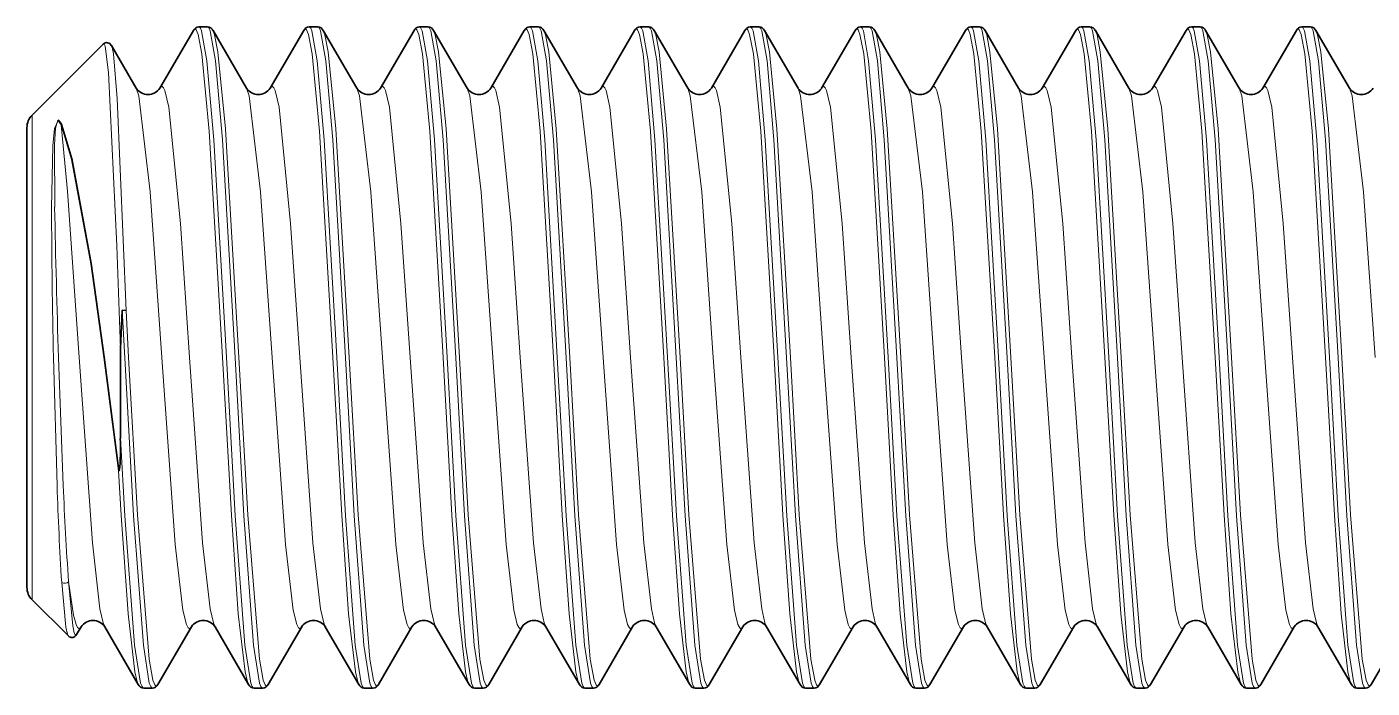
# Model space of a CAD drawing. Extents: x 155 to 1176, y 87 to 946.
# Drawn here: x 567.63 to 573.73, y 214.06 to 217.06 of the extents above; entities that cross this region are included whole.
import ezdxf

# ---------------------------------------------------------------- set-up
doc = ezdxf.new("R2010")
doc.units = 0

msp = doc.modelspace()

# ---------------------------------------------------------------- linework, layer by layer
at = {"color": 7, "lineweight": 35, "ltscale": 0.007572}
for p, q in [((568.3873, 217.0481), (568.2352, 216.7861)), ((568.476, 217.0481), (568.628, 216.7861)), ((568.8873, 217.0481), (568.7352, 216.7861)), ((568.976, 217.0481), (569.128, 216.7861)), ((569.3873, 217.0481), (569.2352, 216.7861)), ((569.476, 217.0481), (569.628, 216.7861)), ((569.8873, 217.0481), (569.7352, 216.7861)), ((569.976, 217.0481), (570.128, 216.7861)), ((570.3873, 217.0481), (570.2352, 216.7861)), ((570.476, 217.0481), (570.628, 216.7861)), ((570.8873, 217.0481), (570.7352, 216.7861)), ((570.976, 217.0481), (571.128, 216.7861)), ((571.3873, 217.0481), (571.2352, 216.7861)), ((571.476, 217.0481), (571.628, 216.7861)), ((571.8873, 217.0481), (571.7352, 216.7861)), ((571.976, 217.0481), (572.128, 216.7861)), ((572.3873, 217.0481), (572.2352, 216.7861)), ((572.476, 217.0481), (572.628, 216.7861)), ((572.8873, 217.0481), (572.7352, 216.7861)), ((572.976, 217.0481), (573.128, 216.7861)), ((573.3873, 217.0481), (573.2352, 216.7861)), ((573.476, 217.0481), (573.628, 216.7861)), ((568.1373, 214.0808), (567.9852, 214.3427)), ((568.226, 214.0808), (568.378, 214.3427)), ((568.6373, 214.0808), (568.4852, 214.3427)), ((568.726, 214.0808), (568.878, 214.3427)), ((569.1373, 214.0808), (568.9852, 214.3427)), ((569.226, 214.0808), (569.378, 214.3427)), ((569.6373, 214.0808), (569.4852, 214.3427)), ((569.726, 214.0808), (569.878, 214.3427)), ((570.1373, 214.0808), (569.9852, 214.3427)), ((570.226, 214.0808), (570.378, 214.3427)), ((570.6373, 214.0808), (570.4852, 214.3427)), ((570.726, 214.0808), (570.878, 214.3427)), ((571.1373, 214.0808), (570.9852, 214.3427)), ((571.226, 214.0808), (571.378, 214.3427)), ((571.6373, 214.0808), (571.4852, 214.3427)), ((571.726, 214.0808), (571.878, 214.3427)), ((572.1373, 214.0808), (571.9852, 214.3427)), ((572.226, 214.0808), (572.378, 214.3427)), ((572.6373, 214.0808), (572.4852, 214.3427)), ((572.726, 214.0808), (572.878, 214.3427)), ((573.1373, 214.0808), (572.9852, 214.3427)), ((573.226, 214.0808), (573.378, 214.3427)), ((573.6373, 214.0808), (573.4852, 214.3427)), ((573.726, 214.0808), (573.878, 214.3427))]:
    msp.add_line(p, q, dxfattribs=at)
at = {"color": 7, "lineweight": 35, "ltscale": 0.000984192}
for p, q in [((568.4119, 217.0644), (568.4513, 217.0644)), ((568.9119, 217.0644), (568.9513, 217.0644)), ((569.4119, 217.0644), (569.4513, 217.0644)), ((569.9119, 217.0644), (569.9513, 217.0644)), ((570.4119, 217.0644), (570.4513, 217.0644)), ((570.9119, 217.0644), (570.9513, 217.0644)), ((571.4119, 217.0644), (571.4513, 217.0644)), ((571.9119, 217.0644), (571.9513, 217.0644)), ((572.4119, 217.0644), (572.4513, 217.0644)), ((572.9119, 217.0644), (572.9513, 217.0644)), ((573.4119, 217.0644), (573.4513, 217.0644)), ((568.1619, 214.0644), (568.2013, 214.0644)), ((568.6619, 214.0644), (568.7013, 214.0644)), ((569.1619, 214.0644), (569.2013, 214.0644)), ((569.6619, 214.0644), (569.7013, 214.0644)), ((570.1619, 214.0644), (570.2013, 214.0644)), ((570.6619, 214.0644), (570.7013, 214.0644)), ((571.1619, 214.0644), (571.2013, 214.0644)), ((571.6619, 214.0644), (571.7013, 214.0644)), ((572.1619, 214.0644), (572.2013, 214.0644)), ((572.6619, 214.0644), (572.7013, 214.0644)), ((573.1619, 214.0644), (573.2013, 214.0644)), ((573.6619, 214.0644), (573.7013, 214.0644))]:
    msp.add_line(p, q, dxfattribs=at)
at = {"color": 7, "lineweight": 35, "ltscale": 0.011419}
msp.add_line((567.6558, 216.6636), (567.9788, 216.9865), dxfattribs=at)
at = {"color": 7, "lineweight": 35, "ltscale": 0.005623}
msp.add_line((568.0151, 216.9807), (568.128, 216.7861), dxfattribs=at)
at = {"color": 7, "lineweight": 13, "ltscale": 0.040654}
msp.add_line((567.6558, 215.0375), (567.6558, 216.6636), dxfattribs=at)
at = {"color": 7, "lineweight": 13, "ltscale": 0.000130621}
msp.add_line((567.787, 216.6197), (567.7902, 216.6238), dxfattribs=at)
at = {"color": 7, "lineweight": 35, "ltscale": 0.038561}
msp.add_line((567.6323, 215.0646), (567.6323, 216.607), dxfattribs=at)
at = {"color": 7, "lineweight": 35, "ltscale": 0.000433839}
msp.add_line((568.0649, 215.7788), (568.0822, 215.778), dxfattribs=at)
at = {"color": 7, "lineweight": 13, "ltscale": 0.00539}
msp.add_line((568.0649, 215.7788), (568.0764, 215.5635), dxfattribs=at)
at = {"color": 7, "lineweight": 13, "ltscale": 0.005346}
msp.add_line((568.0822, 215.778), (568.0936, 215.5644), dxfattribs=at)
at = {"color": 7, "lineweight": 35, "ltscale": 0.010194}
msp.add_line((568.0566, 215.1973), (568.0566, 215.605), dxfattribs=at)
at = {"color": 7, "lineweight": 13, "ltscale": 0.014523}
msp.add_line((567.7691, 214.9832), (567.7529, 215.5639), dxfattribs=at)
at = {"color": 7, "lineweight": 13, "ltscale": 0.014527}
msp.add_line((567.7969, 214.9837), (567.7756, 215.5644), dxfattribs=at)
at = {"color": 7, "lineweight": 13, "ltscale": 0.01295}
msp.add_line((567.9813, 215.5644), (568.0476, 215.0507), dxfattribs=at)
at = {"color": 7, "lineweight": 13, "ltscale": 0.012997}
msp.add_line((567.9845, 215.5654), (568.0508, 215.0498), dxfattribs=at)
at = {"color": 7, "lineweight": 13, "ltscale": 0.017982}
for p, q in [((568.1161, 214.8453), (568.0764, 215.5635)), ((568.6161, 214.8453), (568.5764, 215.5635)), ((569.1161, 214.8453), (569.0764, 215.5635)), ((569.6161, 214.8453), (569.5764, 215.5635)), ((570.1161, 214.8453), (570.0764, 215.5635)), ((570.6161, 214.8453), (570.5764, 215.5635)), ((571.1161, 214.8453), (571.0764, 215.5635)), ((571.6161, 214.8453), (571.5764, 215.5635)), ((572.1161, 214.8453), (572.0764, 215.5635)), ((572.6161, 214.8453), (572.5764, 215.5635)), ((573.1161, 214.8453), (573.0764, 215.5635)), ((573.6161, 214.8453), (573.5764, 215.5635))]:
    msp.add_line(p, q, dxfattribs=at)
at = {"color": 7, "lineweight": 13, "ltscale": 0.017866}
for p, q in [((568.1334, 214.8509), (568.0936, 215.5644)), ((568.6334, 214.8509), (568.5936, 215.5644)), ((569.1334, 214.8509), (569.0936, 215.5644)), ((569.6334, 214.8509), (569.5936, 215.5644)), ((570.1334, 214.8509), (570.0936, 215.5644)), ((570.6334, 214.8509), (570.5936, 215.5644)), ((571.1334, 214.8509), (571.0936, 215.5644)), ((571.6334, 214.8509), (571.5936, 215.5644)), ((572.1334, 214.8509), (572.0936, 215.5644)), ((572.6334, 214.8509), (572.5936, 215.5644)), ((573.1334, 214.8509), (573.0936, 215.5644)), ((573.6334, 214.8509), (573.5936, 215.5644))]:
    msp.add_line(p, q, dxfattribs=at)
at = {"color": 7, "lineweight": 13, "ltscale": 0.017907}
for p, q in [((568.5594, 214.8493), (568.5196, 215.5644)), ((569.0594, 214.8493), (569.0196, 215.5644)), ((569.5594, 214.8493), (569.5196, 215.5644)), ((570.0594, 214.8493), (570.0196, 215.5644)), ((570.5594, 214.8493), (570.5196, 215.5644)), ((571.0594, 214.8493), (571.0196, 215.5644)), ((571.5594, 214.8493), (571.5196, 215.5644)), ((572.0594, 214.8493), (572.0196, 215.5644)), ((572.5594, 214.8493), (572.5196, 215.5644)), ((573.0594, 214.8493), (573.0196, 215.5644)), ((573.5594, 214.8493), (573.5196, 215.5644))]:
    msp.add_line(p, q, dxfattribs=at)
at = {"color": 7, "lineweight": 13, "ltscale": 0.018029}
for p, q in [((568.5767, 214.8453), (568.5369, 215.5654)), ((569.0767, 214.8453), (569.0369, 215.5654)), ((569.5767, 214.8453), (569.5369, 215.5654)), ((570.0767, 214.8453), (570.0369, 215.5654)), ((570.5767, 214.8453), (570.5369, 215.5654)), ((571.0767, 214.8453), (571.0369, 215.5654)), ((571.5767, 214.8453), (571.5369, 215.5654)), ((572.0767, 214.8453), (572.0369, 215.5654)), ((572.5767, 214.8453), (572.5369, 215.5654)), ((573.0767, 214.8453), (573.0369, 215.5654)), ((573.5767, 214.8453), (573.5369, 215.5654))]:
    msp.add_line(p, q, dxfattribs=at)
at = {"color": 7, "lineweight": 13, "ltscale": 0.008814}
msp.add_line((568.0767, 214.8453), (568.0566, 215.1973), dxfattribs=at)
at = {"color": 7, "lineweight": 35, "ltscale": 0.013568}
msp.add_line((567.6323, 214.5218), (567.6323, 215.0646), dxfattribs=at)
at = {"color": 7, "lineweight": 13, "ltscale": 0.014305}
msp.add_line((567.6558, 214.4653), (567.6558, 215.0375), dxfattribs=at)
at = {"color": 7, "lineweight": 35, "ltscale": 8.26875e-05}
msp.add_line((568.0476, 215.0507), (568.0508, 215.0498), dxfattribs=at)
at = {"color": 7, "lineweight": 13, "ltscale": 0.005044}
msp.add_line((568.0594, 214.8493), (568.0476, 215.0507), dxfattribs=at)
at = {"color": 7, "lineweight": 35, "ltscale": 0.005815}
msp.add_line((567.6558, 214.4653), (567.8203, 214.3008), dxfattribs=at)
at = {"color": 7, "lineweight": 35, "ltscale": 0.001036}
msp.add_line((567.8572, 214.3069), (567.878, 214.3427), dxfattribs=at)
at = {"color": 7, "lineweight": 13}
for points in [[(568.5196, 215.5644), (568.4591, 216.5912), (568.4257, 216.9421), (568.4088, 217.0307), (568.4002, 217.0507), (568.3973, 217.0535), (568.3959, 217.0542), (568.3937, 217.0543), (568.3916, 217.0533), (568.3873, 217.0481)], [(568.5369, 215.5654), (568.4797, 216.5526), (568.4483, 216.9104), (568.4243, 217.0465), (568.4188, 217.0589), (568.4161, 217.0624), (568.4133, 217.0642), (568.4119, 217.0644)], [(568.5764, 215.5635), (568.5191, 216.5518), (568.4877, 216.9101), (568.4636, 217.0464), (568.4581, 217.0589), (568.4554, 217.0624), (568.4526, 217.0642), (568.4513, 217.0644)], [(568.5936, 215.5644), (568.5323, 216.6027), (568.4984, 216.9517), (568.4835, 217.0285), (568.476, 217.0481)], [(569.0196, 215.5644), (568.9591, 216.5912), (568.9257, 216.9421), (568.9088, 217.0307), (568.9002, 217.0507), (568.8973, 217.0535), (568.8959, 217.0542), (568.8937, 217.0543), (568.8916, 217.0533), (568.8873, 217.0481)], [(569.0369, 215.5654), (568.9797, 216.5526), (568.9483, 216.9104), (568.9243, 217.0465), (568.9188, 217.0589), (568.9161, 217.0624), (568.9133, 217.0642), (568.9119, 217.0644)], [(569.0764, 215.5635), (569.0191, 216.5518), (568.9877, 216.9101), (568.9636, 217.0464), (568.9581, 217.0589), (568.9554, 217.0624), (568.9526, 217.0642), (568.9513, 217.0644)], [(569.0936, 215.5644), (569.0323, 216.6027), (568.9984, 216.9517), (568.9835, 217.0285), (568.976, 217.0481)], [(569.5196, 215.5644), (569.4591, 216.5912), (569.4257, 216.9421), (569.4088, 217.0307), (569.4002, 217.0507), (569.3973, 217.0535), (569.3959, 217.0542), (569.3937, 217.0543), (569.3916, 217.0533), (569.3873, 217.0481)], [(569.5369, 215.5654), (569.4797, 216.5526), (569.4483, 216.9104), (569.4243, 217.0465), (569.4188, 217.0589), (569.4161, 217.0624), (569.4133, 217.0642), (569.4119, 217.0644)], [(569.5764, 215.5635), (569.5191, 216.5518), (569.4877, 216.9101), (569.4636, 217.0464), (569.4581, 217.0589), (569.4554, 217.0624), (569.4526, 217.0642), (569.4513, 217.0644)], [(569.5936, 215.5644), (569.5323, 216.6027), (569.4984, 216.9517), (569.4835, 217.0285), (569.476, 217.0481)], [(570.0196, 215.5644), (569.9591, 216.5912), (569.9257, 216.9421), (569.9088, 217.0307), (569.9002, 217.0507), (569.8973, 217.0535), (569.8959, 217.0542), (569.8937, 217.0543), (569.8916, 217.0533), (569.8873, 217.0481)], [(570.0369, 215.5654), (569.9797, 216.5526), (569.9483, 216.9104), (569.9243, 217.0465), (569.9188, 217.0589), (569.9161, 217.0624), (569.9133, 217.0642), (569.9119, 217.0644)], [(570.0764, 215.5635), (570.0191, 216.5518), (569.9877, 216.9101), (569.9636, 217.0464), (569.9581, 217.0589), (569.9554, 217.0624), (569.9526, 217.0642), (569.9513, 217.0644)], [(570.0936, 215.5644), (570.0323, 216.6027), (569.9984, 216.9517), (569.9835, 217.0285), (569.976, 217.0481)], [(570.5196, 215.5644), (570.4591, 216.5912), (570.4257, 216.9421), (570.4088, 217.0307), (570.4002, 217.0507), (570.3973, 217.0535), (570.3959, 217.0542), (570.3937, 217.0543), (570.3916, 217.0533), (570.3873, 217.0481)], [(570.5369, 215.5654), (570.4797, 216.5526), (570.4483, 216.9104), (570.4243, 217.0465), (570.4188, 217.0589), (570.4161, 217.0624), (570.4133, 217.0642), (570.4119, 217.0644)], [(570.5764, 215.5635), (570.5191, 216.5518), (570.4877, 216.9101), (570.4636, 217.0464), (570.4581, 217.0589), (570.4554, 217.0624), (570.4526, 217.0642), (570.4513, 217.0644)], [(570.5936, 215.5644), (570.5323, 216.6027), (570.4984, 216.9517), (570.4835, 217.0285), (570.476, 217.0481)], [(571.0196, 215.5644), (570.9591, 216.5912), (570.9257, 216.9421), (570.9088, 217.0307), (570.9002, 217.0507), (570.8973, 217.0535), (570.8959, 217.0542), (570.8937, 217.0543), (570.8916, 217.0533), (570.8873, 217.0481)], [(571.0369, 215.5654), (570.9797, 216.5526), (570.9483, 216.9104), (570.9243, 217.0465), (570.9188, 217.0589), (570.9161, 217.0624), (570.9133, 217.0642), (570.9119, 217.0644)], [(571.0764, 215.5635), (571.0191, 216.5518), (570.9877, 216.9101), (570.9636, 217.0464), (570.9581, 217.0589), (570.9554, 217.0624), (570.9526, 217.0642), (570.9513, 217.0644)], [(571.0936, 215.5644), (571.0323, 216.6027), (570.9984, 216.9517), (570.9835, 217.0285), (570.976, 217.0481)], [(571.5196, 215.5644), (571.4591, 216.5912), (571.4257, 216.9421), (571.4088, 217.0307), (571.4002, 217.0507), (571.3973, 217.0535), (571.3959, 217.0542), (571.3937, 217.0543), (571.3916, 217.0533), (571.3873, 217.0481)], [(571.5369, 215.5654), (571.4797, 216.5526), (571.4483, 216.9104), (571.4243, 217.0465), (571.4188, 217.0589), (571.4161, 217.0624), (571.4133, 217.0642), (571.4119, 217.0644)], [(571.5764, 215.5635), (571.5191, 216.5518), (571.4877, 216.9101), (571.4636, 217.0464), (571.4581, 217.0589), (571.4554, 217.0624), (571.4526, 217.0642), (571.4513, 217.0644)], [(571.5936, 215.5644), (571.5323, 216.6027), (571.4984, 216.9517), (571.4835, 217.0285), (571.476, 217.0481)], [(572.0196, 215.5644), (571.9591, 216.5912), (571.9257, 216.9421), (571.9088, 217.0307), (571.9002, 217.0507), (571.8973, 217.0535), (571.8959, 217.0542), (571.8937, 217.0543), (571.8916, 217.0533), (571.8873, 217.0481)], [(572.0369, 215.5654), (571.9797, 216.5526), (571.9483, 216.9104), (571.9243, 217.0465), (571.9188, 217.0589), (571.9161, 217.0624), (571.9133, 217.0642), (571.9119, 217.0644)], [(572.0764, 215.5635), (572.0191, 216.5518), (571.9877, 216.9101), (571.9636, 217.0464), (571.9581, 217.0589), (571.9554, 217.0624), (571.9526, 217.0642), (571.9513, 217.0644)], [(572.0936, 215.5644), (572.0323, 216.6027), (571.9984, 216.9517), (571.9835, 217.0285), (571.976, 217.0481)], [(572.5196, 215.5644), (572.4591, 216.5912), (572.4257, 216.9421), (572.4088, 217.0307), (572.4002, 217.0507), (572.3973, 217.0535), (572.3959, 217.0542), (572.3937, 217.0543), (572.3916, 217.0533), (572.3873, 217.0481)], [(572.5369, 215.5654), (572.4797, 216.5526), (572.4483, 216.9104), (572.4243, 217.0465), (572.4188, 217.0589), (572.4161, 217.0624), (572.4133, 217.0642), (572.4119, 217.0644)], [(572.5764, 215.5635), (572.5191, 216.5518), (572.4877, 216.9101), (572.4636, 217.0464), (572.4581, 217.0589), (572.4554, 217.0624), (572.4526, 217.0642), (572.4513, 217.0644)], [(572.5936, 215.5644), (572.5323, 216.6027), (572.4984, 216.9517), (572.4835, 217.0285), (572.476, 217.0481)], [(573.0196, 215.5644), (572.9591, 216.5912), (572.9257, 216.9421), (572.9088, 217.0307), (572.9002, 217.0507), (572.8973, 217.0535), (572.8959, 217.0542), (572.8937, 217.0543), (572.8916, 217.0533), (572.8873, 217.0481)], [(573.0369, 215.5654), (572.9797, 216.5526), (572.9483, 216.9104), (572.9243, 217.0465), (572.9188, 217.0589), (572.9161, 217.0624), (572.9133, 217.0642), (572.9119, 217.0644)], [(573.0764, 215.5635), (573.0191, 216.5518), (572.9877, 216.9101), (572.9636, 217.0464), (572.9581, 217.0589), (572.9554, 217.0624), (572.9526, 217.0642), (572.9513, 217.0644)], [(573.0936, 215.5644), (573.0323, 216.6027), (572.9984, 216.9517), (572.9835, 217.0285), (572.976, 217.0481)], [(573.5196, 215.5644), (573.4591, 216.5912), (573.4257, 216.9421), (573.4088, 217.0307), (573.4002, 217.0507), (573.3973, 217.0535), (573.3959, 217.0542), (573.3937, 217.0543), (573.3916, 217.0533), (573.3873, 217.0481)], [(573.5369, 215.5654), (573.4797, 216.5526), (573.4483, 216.9104), (573.4243, 217.0465), (573.4188, 217.0589), (573.4161, 217.0624), (573.4133, 217.0642), (573.4119, 217.0644)], [(573.5764, 215.5635), (573.5191, 216.5518), (573.4877, 216.9101), (573.4636, 217.0464), (573.4581, 217.0589), (573.4554, 217.0624), (573.4526, 217.0642), (573.4513, 217.0644)], [(573.5936, 215.5644), (573.5323, 216.6027), (573.4984, 216.9517), (573.4835, 217.0285), (573.476, 217.0481)], [(567.9788, 216.9865), (567.9799, 216.9873), (567.9814, 216.9872), (567.9832, 216.9855), (567.9866, 216.977), (568.0021, 216.8583), (568.0404, 216.071), (568.0566, 215.605)], [(568.0151, 216.9807), (568.0181, 216.9728), (568.0242, 216.9416), (568.0417, 216.7398), (568.0822, 215.778)], [(568.2352, 216.7861), (568.2393, 216.7915), (568.2413, 216.793), (568.2443, 216.7938), (568.2458, 216.7935), (568.2488, 216.7916), (568.2518, 216.788), (568.2579, 216.7755), (568.2755, 216.6998), (568.3279, 216.1728), (568.3691, 215.5644)], [(568.7352, 216.7861), (568.7393, 216.7915), (568.7413, 216.793), (568.7443, 216.7938), (568.7458, 216.7935), (568.7488, 216.7916), (568.7518, 216.788), (568.7579, 216.7755), (568.7755, 216.6998), (568.8279, 216.1728), (568.8691, 215.5644)], [(569.2352, 216.7861), (569.2393, 216.7915), (569.2413, 216.793), (569.2443, 216.7938), (569.2458, 216.7935), (569.2488, 216.7916), (569.2518, 216.788), (569.2579, 216.7755), (569.2755, 216.6998), (569.3279, 216.1728), (569.3691, 215.5644)], [(569.7352, 216.7861), (569.7393, 216.7915), (569.7413, 216.793), (569.7443, 216.7938), (569.7458, 216.7935), (569.7488, 216.7916), (569.7518, 216.788), (569.7579, 216.7755), (569.7755, 216.6998), (569.8279, 216.1728), (569.8691, 215.5644)], [(570.2352, 216.7861), (570.2393, 216.7915), (570.2413, 216.793), (570.2443, 216.7938), (570.2458, 216.7935), (570.2488, 216.7916), (570.2518, 216.788), (570.2579, 216.7755), (570.2755, 216.6998), (570.3279, 216.1728), (570.3691, 215.5644)], [(570.7352, 216.7861), (570.7393, 216.7915), (570.7413, 216.793), (570.7443, 216.7938), (570.7458, 216.7935), (570.7488, 216.7916), (570.7518, 216.788), (570.7579, 216.7755), (570.7755, 216.6998), (570.8279, 216.1728), (570.8691, 215.5644)], [(571.2352, 216.7861), (571.2393, 216.7915), (571.2413, 216.793), (571.2443, 216.7938), (571.2458, 216.7935), (571.2488, 216.7916), (571.2518, 216.788), (571.2579, 216.7755), (571.2755, 216.6998), (571.3279, 216.1728), (571.3691, 215.5644)], [(571.7352, 216.7861), (571.7393, 216.7915), (571.7413, 216.793), (571.7443, 216.7938), (571.7458, 216.7935), (571.7488, 216.7916), (571.7518, 216.788), (571.7579, 216.7755), (571.7755, 216.6998), (571.8279, 216.1728), (571.8691, 215.5644)], [(572.2352, 216.7861), (572.2393, 216.7915), (572.2413, 216.793), (572.2443, 216.7938), (572.2458, 216.7935), (572.2488, 216.7916), (572.2518, 216.788), (572.2579, 216.7755), (572.2755, 216.6998), (572.3279, 216.1728), (572.3691, 215.5644)], [(572.7352, 216.7861), (572.7393, 216.7915), (572.7413, 216.793), (572.7443, 216.7938), (572.7458, 216.7935), (572.7488, 216.7916), (572.7518, 216.788), (572.7579, 216.7755), (572.7755, 216.6998), (572.8279, 216.1728), (572.8691, 215.5644)], [(573.2352, 216.7861), (573.2393, 216.7915), (573.2413, 216.793), (573.2443, 216.7938), (573.2458, 216.7935), (573.2488, 216.7916), (573.2518, 216.788), (573.2579, 216.7755), (573.2755, 216.6998), (573.3279, 216.1728), (573.3691, 215.5644)], [(568.128, 216.7861), (568.1399, 216.7523), (568.1918, 216.316), (568.2441, 215.5644)], [(568.628, 216.7861), (568.6399, 216.7523), (568.6918, 216.316), (568.7441, 215.5644)], [(569.128, 216.7861), (569.1399, 216.7523), (569.1918, 216.316), (569.2441, 215.5644)], [(569.628, 216.7861), (569.6399, 216.7523), (569.6918, 216.316), (569.7441, 215.5644)], [(570.128, 216.7861), (570.1399, 216.7523), (570.1918, 216.316), (570.2441, 215.5644)], [(570.628, 216.7861), (570.6399, 216.7523), (570.6918, 216.316), (570.7441, 215.5644)], [(571.128, 216.7861), (571.1399, 216.7523), (571.1918, 216.316), (571.2441, 215.5644)], [(571.628, 216.7861), (571.6399, 216.7523), (571.6918, 216.316), (571.7441, 215.5644)], [(572.128, 216.7861), (572.1399, 216.7523), (572.1918, 216.316), (572.2441, 215.5644)], [(572.628, 216.7861), (572.6399, 216.7523), (572.6918, 216.316), (572.7441, 215.5644)], [(573.128, 216.7861), (573.1399, 216.7523), (573.1918, 216.316), (573.2441, 215.5644)], [(573.628, 216.7861), (573.6399, 216.7523), (573.6918, 216.316), (573.7441, 215.5644)], [(567.744, 216.2433), (567.7496, 216.5251), (567.7578, 216.6032), (567.7761, 216.6424), (567.7902, 216.6238)], [(567.7582, 216.2467), (567.757, 216.5287), (567.7615, 216.6054), (567.7732, 216.6411), (567.787, 216.6197)], [(567.787, 216.6197), (567.8342, 216.4635), (567.9217, 215.9892), (567.9813, 215.5644)], [(567.787, 216.6197), (567.8165, 216.3196), (567.8691, 215.5644)], [(567.7902, 216.6238), (567.8373, 216.4672), (567.9248, 215.9915), (567.9845, 215.5654)], [(567.8691, 215.5644), (567.9291, 214.7229), (567.9635, 214.4248), (567.9779, 214.3606), (567.9852, 214.3427)], [(568.2441, 215.5644), (568.3048, 214.7156), (568.3396, 214.4186), (568.3555, 214.353), (568.3636, 214.338), (568.3677, 214.3353), (568.3718, 214.3358), (568.3759, 214.3396), (568.378, 214.3427)], [(568.3691, 215.5644), (568.4291, 214.7229), (568.4635, 214.4248), (568.4779, 214.3606), (568.4852, 214.3427)], [(568.7441, 215.5644), (568.8048, 214.7156), (568.8396, 214.4186), (568.8555, 214.353), (568.8636, 214.338), (568.8677, 214.3353), (568.8718, 214.3358), (568.8759, 214.3396), (568.878, 214.3427)], [(568.8691, 215.5644), (568.9291, 214.7229), (568.9635, 214.4248), (568.9779, 214.3606), (568.9852, 214.3427)], [(569.2441, 215.5644), (569.3048, 214.7156), (569.3396, 214.4186), (569.3555, 214.353), (569.3636, 214.338), (569.3677, 214.3353), (569.3718, 214.3358), (569.3759, 214.3396), (569.378, 214.3427)], [(569.3691, 215.5644), (569.4291, 214.7229), (569.4635, 214.4248), (569.4779, 214.3606), (569.4852, 214.3427)], [(569.7441, 215.5644), (569.8048, 214.7156), (569.8396, 214.4186), (569.8555, 214.353), (569.8636, 214.338), (569.8677, 214.3353), (569.8718, 214.3358), (569.8759, 214.3396), (569.878, 214.3427)], [(569.8691, 215.5644), (569.9291, 214.7229), (569.9635, 214.4248), (569.9779, 214.3606), (569.9852, 214.3427)], [(570.2441, 215.5644), (570.3048, 214.7156), (570.3396, 214.4186), (570.3555, 214.353), (570.3636, 214.338), (570.3677, 214.3353), (570.3718, 214.3358), (570.3759, 214.3396), (570.378, 214.3427)], [(570.3691, 215.5644), (570.4291, 214.7229), (570.4635, 214.4248), (570.4779, 214.3606), (570.4852, 214.3427)], [(570.7441, 215.5644), (570.8048, 214.7156), (570.8396, 214.4186), (570.8555, 214.353), (570.8636, 214.338), (570.8677, 214.3353), (570.8718, 214.3358), (570.8759, 214.3396), (570.878, 214.3427)], [(570.8691, 215.5644), (570.9291, 214.7229), (570.9635, 214.4248), (570.9779, 214.3606), (570.9852, 214.3427)], [(571.2441, 215.5644), (571.3048, 214.7156), (571.3396, 214.4186), (571.3555, 214.353), (571.3636, 214.338), (571.3677, 214.3353), (571.3718, 214.3358), (571.3759, 214.3396), (571.378, 214.3427)], [(571.3691, 215.5644), (571.4291, 214.7229), (571.4635, 214.4248), (571.4779, 214.3606), (571.4852, 214.3427)], [(571.7441, 215.5644), (571.8048, 214.7156), (571.8396, 214.4186), (571.8555, 214.353), (571.8636, 214.338), (571.8677, 214.3353), (571.8718, 214.3358), (571.8759, 214.3396), (571.878, 214.3427)], [(571.8691, 215.5644), (571.9291, 214.7229), (571.9635, 214.4248), (571.9779, 214.3606), (571.9852, 214.3427)], [(572.2441, 215.5644), (572.3048, 214.7156), (572.3396, 214.4186), (572.3555, 214.353), (572.3636, 214.338), (572.3677, 214.3353), (572.3718, 214.3358), (572.3759, 214.3396), (572.378, 214.3427)], [(572.3691, 215.5644), (572.4291, 214.7229), (572.4635, 214.4248), (572.4779, 214.3606), (572.4852, 214.3427)], [(572.7441, 215.5644), (572.8048, 214.7156), (572.8396, 214.4186), (572.8555, 214.353), (572.8636, 214.338), (572.8677, 214.3353), (572.8718, 214.3358), (572.8759, 214.3396), (572.878, 214.3427)], [(572.8691, 215.5644), (572.9291, 214.7229), (572.9635, 214.4248), (572.9779, 214.3606), (572.9852, 214.3427)], [(573.2441, 215.5644), (573.3048, 214.7156), (573.3396, 214.4186), (573.3555, 214.353), (573.3636, 214.338), (573.3677, 214.3353), (573.3718, 214.3358), (573.3759, 214.3396), (573.378, 214.3427)], [(573.3691, 215.5644), (573.4291, 214.7229), (573.4635, 214.4248), (573.4779, 214.3606), (573.4852, 214.3427)], [(568.1373, 214.0808), (568.1319, 214.0934), (568.1213, 214.1379), (568.0908, 214.4016), (568.0594, 214.8493)], [(568.1619, 214.0644), (568.1604, 214.0647), (568.1573, 214.067), (568.1542, 214.0716), (568.1479, 214.0875), (568.1208, 214.2598), (568.0767, 214.8453)], [(568.2013, 214.0644), (568.1997, 214.0647), (568.1967, 214.067), (568.1935, 214.0716), (568.1873, 214.0875), (568.1602, 214.2598), (568.1161, 214.8453)], [(568.226, 214.0808), (568.2216, 214.0754), (568.2193, 214.0745), (568.217, 214.0747), (568.2156, 214.0756), (568.2126, 214.0788), (568.2037, 214.1006), (568.1863, 214.1962), (568.1334, 214.8509)], [(568.6373, 214.0808), (568.6319, 214.0934), (568.6213, 214.1379), (568.5908, 214.4016), (568.5594, 214.8493)], [(568.6619, 214.0644), (568.6604, 214.0647), (568.6573, 214.067), (568.6542, 214.0716), (568.6479, 214.0875), (568.6208, 214.2598), (568.5767, 214.8453)], [(568.7013, 214.0644), (568.6997, 214.0647), (568.6967, 214.067), (568.6935, 214.0716), (568.6873, 214.0875), (568.6602, 214.2598), (568.6161, 214.8453)], [(568.726, 214.0808), (568.7216, 214.0754), (568.7193, 214.0745), (568.717, 214.0747), (568.7156, 214.0756), (568.7126, 214.0788), (568.7037, 214.1006), (568.6863, 214.1962), (568.6334, 214.8509)], [(569.1373, 214.0808), (569.1319, 214.0934), (569.1213, 214.1379), (569.0908, 214.4016), (569.0594, 214.8493)], [(569.1619, 214.0644), (569.1604, 214.0647), (569.1573, 214.067), (569.1542, 214.0716), (569.1479, 214.0875), (569.1208, 214.2598), (569.0767, 214.8453)], [(569.2013, 214.0644), (569.1997, 214.0647), (569.1967, 214.067), (569.1935, 214.0716), (569.1873, 214.0875), (569.1602, 214.2598), (569.1161, 214.8453)], [(569.226, 214.0808), (569.2216, 214.0754), (569.2193, 214.0745), (569.217, 214.0747), (569.2156, 214.0756), (569.2126, 214.0788), (569.2037, 214.1006), (569.1863, 214.1962), (569.1334, 214.8509)], [(569.6373, 214.0808), (569.6319, 214.0934), (569.6213, 214.1379), (569.5908, 214.4016), (569.5594, 214.8493)], [(569.6619, 214.0644), (569.6604, 214.0647), (569.6573, 214.067), (569.6542, 214.0716), (569.6479, 214.0875), (569.6208, 214.2598), (569.5767, 214.8453)], [(569.7013, 214.0644), (569.6997, 214.0647), (569.6967, 214.067), (569.6935, 214.0716), (569.6873, 214.0875), (569.6602, 214.2598), (569.6161, 214.8453)], [(569.726, 214.0808), (569.7216, 214.0754), (569.7193, 214.0745), (569.717, 214.0747), (569.7156, 214.0756), (569.7126, 214.0788), (569.7037, 214.1006), (569.6863, 214.1962), (569.6334, 214.8509)], [(570.1373, 214.0808), (570.1319, 214.0934), (570.1213, 214.1379), (570.0908, 214.4016), (570.0594, 214.8493)], [(570.1619, 214.0644), (570.1604, 214.0647), (570.1573, 214.067), (570.1542, 214.0716), (570.1479, 214.0875), (570.1208, 214.2598), (570.0767, 214.8453)], [(570.2013, 214.0644), (570.1997, 214.0647), (570.1967, 214.067), (570.1935, 214.0716), (570.1873, 214.0875), (570.1602, 214.2598), (570.1161, 214.8453)], [(570.226, 214.0808), (570.2216, 214.0754), (570.2193, 214.0745), (570.217, 214.0747), (570.2156, 214.0756), (570.2126, 214.0788), (570.2037, 214.1006), (570.1863, 214.1962), (570.1334, 214.8509)], [(570.6373, 214.0808), (570.6319, 214.0934), (570.6213, 214.1379), (570.5908, 214.4016), (570.5594, 214.8493)], [(570.6619, 214.0644), (570.6604, 214.0647), (570.6573, 214.067), (570.6542, 214.0716), (570.6479, 214.0875), (570.6208, 214.2598), (570.5767, 214.8453)], [(570.7013, 214.0644), (570.6997, 214.0647), (570.6967, 214.067), (570.6935, 214.0716), (570.6873, 214.0875), (570.6602, 214.2598), (570.6161, 214.8453)], [(570.726, 214.0808), (570.7216, 214.0754), (570.7193, 214.0745), (570.717, 214.0747), (570.7156, 214.0756), (570.7126, 214.0788), (570.7037, 214.1006), (570.6863, 214.1962), (570.6334, 214.8509)], [(571.1373, 214.0808), (571.1319, 214.0934), (571.1213, 214.1379), (571.0908, 214.4016), (571.0594, 214.8493)], [(571.1619, 214.0644), (571.1604, 214.0647), (571.1573, 214.067), (571.1542, 214.0716), (571.1479, 214.0875), (571.1208, 214.2598), (571.0767, 214.8453)], [(571.2013, 214.0644), (571.1997, 214.0647), (571.1967, 214.067), (571.1935, 214.0716), (571.1873, 214.0875), (571.1602, 214.2598), (571.1161, 214.8453)], [(571.226, 214.0808), (571.2216, 214.0754), (571.2193, 214.0745), (571.217, 214.0747), (571.2156, 214.0756), (571.2126, 214.0788), (571.2037, 214.1006), (571.1863, 214.1962), (571.1334, 214.8509)], [(571.6373, 214.0808), (571.6319, 214.0934), (571.6213, 214.1379), (571.5908, 214.4016), (571.5594, 214.8493)], [(571.6619, 214.0644), (571.6604, 214.0647), (571.6573, 214.067), (571.6542, 214.0716), (571.6479, 214.0875), (571.6208, 214.2598), (571.5767, 214.8453)], [(571.7013, 214.0644), (571.6997, 214.0647), (571.6967, 214.067), (571.6935, 214.0716), (571.6873, 214.0875), (571.6602, 214.2598), (571.6161, 214.8453)], [(571.726, 214.0808), (571.7216, 214.0754), (571.7193, 214.0745), (571.717, 214.0747), (571.7156, 214.0756), (571.7126, 214.0788), (571.7037, 214.1006), (571.6863, 214.1962), (571.6334, 214.8509)], [(572.1373, 214.0808), (572.1319, 214.0934), (572.1213, 214.1379), (572.0908, 214.4016), (572.0594, 214.8493)], [(572.1619, 214.0644), (572.1604, 214.0647), (572.1573, 214.067), (572.1542, 214.0716), (572.1479, 214.0875), (572.1208, 214.2598), (572.0767, 214.8453)], [(572.2013, 214.0644), (572.1997, 214.0647), (572.1967, 214.067), (572.1935, 214.0716), (572.1873, 214.0875), (572.1602, 214.2598), (572.1161, 214.8453)], [(572.226, 214.0808), (572.2216, 214.0754), (572.2193, 214.0745), (572.217, 214.0747), (572.2156, 214.0756), (572.2126, 214.0788), (572.2037, 214.1006), (572.1863, 214.1962), (572.1334, 214.8509)], [(572.6373, 214.0808), (572.6319, 214.0934), (572.6213, 214.1379), (572.5908, 214.4016), (572.5594, 214.8493)], [(572.6619, 214.0644), (572.6604, 214.0647), (572.6573, 214.067), (572.6542, 214.0716), (572.6479, 214.0875), (572.6208, 214.2598), (572.5767, 214.8453)], [(572.7013, 214.0644), (572.6997, 214.0647), (572.6967, 214.067), (572.6935, 214.0716), (572.6873, 214.0875), (572.6602, 214.2598), (572.6161, 214.8453)], [(572.726, 214.0808), (572.7216, 214.0754), (572.7193, 214.0745), (572.717, 214.0747), (572.7156, 214.0756), (572.7126, 214.0788), (572.7037, 214.1006), (572.6863, 214.1962), (572.6334, 214.8509)], [(573.1373, 214.0808), (573.1319, 214.0934), (573.1213, 214.1379), (573.0908, 214.4016), (573.0594, 214.8493)], [(573.1619, 214.0644), (573.1604, 214.0647), (573.1573, 214.067), (573.1542, 214.0716), (573.1479, 214.0875), (573.1208, 214.2598), (573.0767, 214.8453)], [(573.2013, 214.0644), (573.1997, 214.0647), (573.1967, 214.067), (573.1935, 214.0716), (573.1873, 214.0875), (573.1602, 214.2598), (573.1161, 214.8453)], [(573.226, 214.0808), (573.2216, 214.0754), (573.2193, 214.0745), (573.217, 214.0747), (573.2156, 214.0756), (573.2126, 214.0788), (573.2037, 214.1006), (573.1863, 214.1962), (573.1334, 214.8509)], [(573.6373, 214.0808), (573.6319, 214.0934), (573.6213, 214.1379), (573.5908, 214.4016), (573.5594, 214.8493)], [(573.6619, 214.0644), (573.6604, 214.0647), (573.6573, 214.067), (573.6542, 214.0716), (573.6479, 214.0875), (573.6208, 214.2598), (573.5767, 214.8453)], [(573.7013, 214.0644), (573.6997, 214.0647), (573.6967, 214.067), (573.6935, 214.0716), (573.6873, 214.0875), (573.6602, 214.2598), (573.6161, 214.8453)], [(573.726, 214.0808), (573.7216, 214.0754), (573.7193, 214.0745), (573.717, 214.0747), (573.7156, 214.0756), (573.7126, 214.0788), (573.7037, 214.1006), (573.6863, 214.1962), (573.6334, 214.8509)], [(567.7902, 214.5439), (567.8094, 214.3405), (567.816, 214.3094), (567.8193, 214.3019), (567.8203, 214.3008)], [(567.8216, 214.548), (567.8405, 214.3473), (567.8469, 214.3153), (567.8502, 214.307), (567.8517, 214.3049), (567.8537, 214.3039), (567.8549, 214.3042), (567.8572, 214.3069)], [(567.8216, 214.548), (567.8439, 214.396), (567.8558, 214.3524), (567.8623, 214.3396), (567.8656, 214.3363), (567.8681, 214.3352), (567.8706, 214.3353), (567.873, 214.3366), (567.878, 214.3427)]]:
    msp.add_lwpolyline(points, dxfattribs=at)
at = {"color": 7, "lineweight": 35}
msp.add_lwpolyline([(568.0566, 215.605), (568.064, 215.7782), (568.0649, 215.7788)], dxfattribs=at)
for centre, radius, start, end in [((568.4134, 217.0358), 0.0287, 92.87415, 154.89753), ((568.4496, 217.0355), 0.0291, 25.47374, 86.71014), ((568.9134, 217.0358), 0.0287, 92.87415, 154.89753), ((568.9496, 217.0355), 0.0291, 25.47374, 86.71014), ((569.4134, 217.0358), 0.0287, 92.87415, 154.89753), ((569.4496, 217.0355), 0.0291, 25.47374, 86.71014), ((569.9134, 217.0358), 0.0287, 92.87415, 154.89753), ((569.9496, 217.0355), 0.0291, 25.47374, 86.71014), ((570.4134, 217.0358), 0.0287, 92.87415, 154.89753), ((570.4496, 217.0355), 0.0291, 25.47374, 86.71014), ((570.9134, 217.0358), 0.0287, 92.87415, 154.89753), ((570.9496, 217.0355), 0.0291, 25.47374, 86.71014), ((571.4134, 217.0358), 0.0287, 92.87415, 154.89753), ((571.4496, 217.0355), 0.0291, 25.47375, 86.71014), ((571.9134, 217.0358), 0.0287, 92.87415, 154.89753), ((571.9496, 217.0355), 0.0291, 25.47374, 86.71014), ((572.4134, 217.0358), 0.0287, 92.87415, 154.89753), ((572.4496, 217.0355), 0.0291, 25.47374, 86.71014), ((572.9134, 217.0358), 0.0287, 92.87415, 154.89753), ((572.9496, 217.0355), 0.0291, 25.47375, 86.71014), ((573.4134, 217.0358), 0.0287, 92.87415, 154.89753), ((573.4496, 217.0355), 0.0291, 25.47375, 86.71014), ((567.9947, 216.9704), 0.0227, 26.661, 134.72067), ((568.1806, 216.821), 0.0632, 213.52576, 270.91666), ((568.1826, 216.821), 0.0632, 269.08194, 326.47445), ((568.6806, 216.821), 0.0632, 213.52576, 270.91667), ((568.6826, 216.821), 0.0632, 269.08195, 326.47445), ((569.1806, 216.821), 0.0632, 213.52576, 270.91666), ((569.1826, 216.821), 0.0632, 269.08194, 326.47445), ((569.6806, 216.821), 0.0632, 213.52576, 270.91666), ((569.6826, 216.821), 0.0632, 269.08194, 326.47445), ((570.1806, 216.821), 0.0632, 213.52576, 270.91667), ((570.1826, 216.821), 0.0632, 269.08194, 326.47445), ((570.6806, 216.821), 0.0632, 213.52576, 270.91666), ((570.6826, 216.821), 0.0632, 269.08193, 326.47445), ((571.1806, 216.821), 0.0632, 213.52576, 270.91666), ((571.1826, 216.821), 0.0632, 269.08194, 326.47445), ((571.6806, 216.821), 0.0632, 213.52576, 270.91665), ((571.6826, 216.821), 0.0632, 269.08193, 326.47445), ((572.1806, 216.821), 0.0632, 213.52576, 270.91666), ((572.1826, 216.821), 0.0632, 269.08194, 326.47445), ((572.6806, 216.821), 0.0632, 213.52576, 270.91666), ((572.6826, 216.821), 0.0632, 269.08194, 326.47445), ((573.1806, 216.821), 0.0632, 213.52576, 270.91664), ((573.1826, 216.821), 0.0632, 269.08192, 326.47445), ((573.6806, 216.821), 0.0632, 213.52576, 270.91666), ((573.6826, 216.821), 0.0632, 269.08194, 326.47445), ((567.7124, 216.607), 0.08, 135.00449, 179.9955), ((567.1899, 215.1514), 0.8671, 353.26303, 3.02624), ((567.7124, 214.5218), 0.08, 180.0045, 224.99551), ((567.9306, 214.3079), 0.0632, 89.08128, 146.49619), ((567.9326, 214.3079), 0.0632, 33.52555, 90.91806), ((568.4306, 214.3079), 0.0632, 89.08334, 146.47424), ((568.4326, 214.3079), 0.0632, 33.52555, 90.91806), ((568.9306, 214.3079), 0.0632, 89.08334, 146.47424), ((568.9326, 214.3079), 0.0632, 33.52555, 90.91806), ((569.4306, 214.3079), 0.0632, 89.08334, 146.47424), ((569.4326, 214.3079), 0.0632, 33.52555, 90.91806), ((569.9306, 214.3079), 0.0632, 89.08335, 146.47424), ((569.9326, 214.3079), 0.0632, 33.52555, 90.91807), ((570.4306, 214.3079), 0.0632, 89.08334, 146.47424), ((570.4326, 214.3079), 0.0632, 33.52555, 90.91806), ((570.9306, 214.3079), 0.0632, 89.08334, 146.47424), ((570.9326, 214.3079), 0.0632, 33.52555, 90.91806), ((571.4306, 214.3079), 0.0632, 89.08335, 146.47424), ((571.4326, 214.3079), 0.0632, 33.52555, 90.91807), ((571.9306, 214.3079), 0.0632, 89.08333, 146.47424), ((571.9326, 214.3079), 0.0632, 33.52555, 90.91805), ((572.4306, 214.3079), 0.0632, 89.08334, 146.47424), ((572.4326, 214.3079), 0.0632, 33.52555, 90.91806), ((572.9306, 214.3079), 0.0632, 89.08334, 146.47424), ((572.9326, 214.3079), 0.0632, 33.52555, 90.91806), ((573.4306, 214.3079), 0.0632, 89.08335, 146.47424), ((573.4326, 214.3079), 0.0632, 33.52555, 90.91808), ((567.8364, 214.3172), 0.0231, 225.44205, 333.52137), ((568.1636, 214.0933), 0.0291, 205.45954, 266.70763), ((568.1996, 214.0933), 0.0291, 273.28986, 334.52626), ((568.6634, 214.093), 0.0287, 205.10247, 267.12585), ((568.6996, 214.0933), 0.0291, 273.28986, 334.52626), ((569.1634, 214.093), 0.0287, 205.10247, 267.12585), ((569.1996, 214.0933), 0.0291, 273.28986, 334.52626), ((569.6634, 214.093), 0.0287, 205.10247, 267.12585), ((569.6996, 214.0933), 0.0291, 273.28986, 334.52626), ((570.1634, 214.093), 0.0287, 205.10247, 267.12585), ((570.1996, 214.0933), 0.0291, 273.28986, 334.52626), ((570.6634, 214.093), 0.0287, 205.10247, 267.12585), ((570.6996, 214.0933), 0.0291, 273.28986, 334.52626), ((571.1634, 214.093), 0.0287, 205.10247, 267.12585), ((571.1996, 214.0933), 0.0291, 273.28986, 334.52626), ((571.6634, 214.093), 0.0287, 205.10247, 267.12585), ((571.6996, 214.0933), 0.0291, 273.28986, 334.52626), ((572.1634, 214.093), 0.0287, 205.10247, 267.12585), ((572.1996, 214.0933), 0.0291, 273.28986, 334.52626), ((572.6634, 214.093), 0.0287, 205.10247, 267.12585), ((572.6996, 214.0933), 0.0291, 273.28986, 334.52626), ((573.1634, 214.093), 0.0287, 205.10247, 267.12585), ((573.1996, 214.0933), 0.0291, 273.28986, 334.52625), ((573.6634, 214.093), 0.0287, 205.10247, 267.12585), ((573.6996, 214.0933), 0.0291, 273.28986, 334.52626)]:
    msp.add_arc(centre, radius, start, end, dxfattribs=at)
at = {"color": 7, "lineweight": 13}
for centre, radius, start, end in [((624.0779, 217.358), 56.3308, 181.13045, 181.82464), ((602.5003, 216.3707), 34.7566, 180.20996, 181.33022), ((581.9493, 215.4346), 14.1872, 181.82371, 183.5995), ((581.3544, 215.524), 13.5681, 182.28203, 184.12502), ((567.8038, 214.5629), 0.0233, 234.25161, 320.23935)]:
    msp.add_arc(centre, radius, start, end, dxfattribs=at)

doc.saveas('drawing.dxf')
